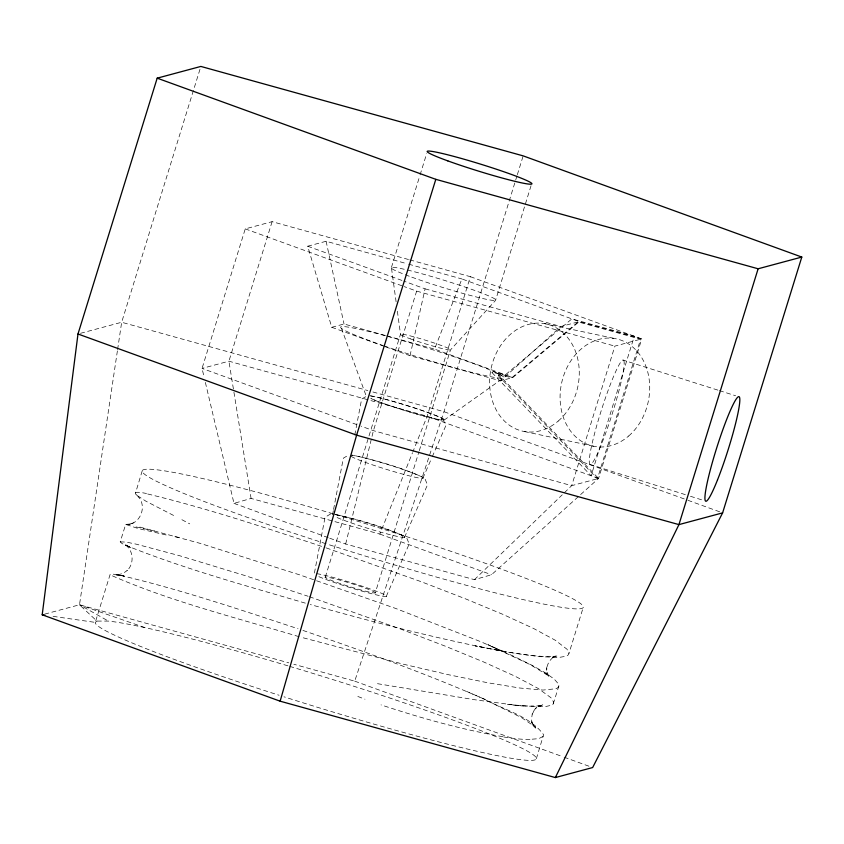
<?xml version="1.0" encoding="UTF-8"?>
<svg xmlns="http://www.w3.org/2000/svg" width="844" height="844" viewBox="0 0 844 844"><rect width="100%" height="100%" fill="white"/><g stroke="black" fill="none" stroke-linecap="round" stroke-linejoin="round"><path stroke-width="0.63" stroke-dasharray="4.22 3.17" d="M117.39 350.904L79.494 604.779L96.912 621.078L108.391 621.089A230.855 15.519 17.2 0 1 288.469 666M117.59 349.595L121.663 322.26L200.861 66.433M333.317 510.683L332.589 514.534A37.959 2.511 17.2 0 0 332.642 515.23M333.57 509.407L343.339 458.176L348.962 454.853M354.786 434.966L361.633 399.106L367.245 395.783A39.974 2.648 17.2 0 0 367.298 396.522M329.719 538.208L345.671 544.011L474.433 579.68L491.524 574.732L598.554 478.453L641.746 338.908L579.29 321.585L512.814 377.542L500.545 380.834L410.015 355.714L425.091 288.838L404.086 281.21M345.671 544.011L373.428 430.651L416.63 291.117L404.297 286.633M536.362 758.714L543.61 734.681C529.599 715.786 503.467 709.793 483.485 698.769L466.69 691.436M377.5 683.682L474.391 699.697L518.775 705.647L544.823 706.723L551.617 705.215L553.242 703.885L553.675 702.197L550.953 697.714L538.103 688.409L515.336 676.339L483.791 662.023L445.01 646.071L400.921 629.149L309.315 596.687M142.203 470.899L135.314 493.698L139.049 497.38L137.941 496.293C146.782 505.25 141.528 521.982 129.216 524.419L134.449 522.478L133.384 522.869M130.282 524.008L125.672 524.409L120.217 541.859L122.053 543.557L130.894 547.682L124.321 544.085C133.637 549.634 134.724 563.697 126.832 570.924L127.381 570.375L123.762 572.928L119.605 574.458L115.195 574.848L124.1 576.062L113.075 574.142L110.153 574.353L95.266 622.397L49.965 615.909M408.485 259.509L272.106 221.666L245.245 228.882L202.043 368.417L204.153 377.331M272.106 221.666L228.914 361.2L233.725 390.972M391.447 267.39L419.711 176.111M420.09 174.856L426.674 153.608M325.32 577.096L400.531 334.118M409.751 259.857L470.361 276.684L427.169 416.219L413.022 451.466M375.253 592.931A26.343 1.741 17.2 0 0 340.522 580.324A26.343 1.741 17.2 0 0 335.079 581.79A26.343 1.741 17.2 0 0 375.253 592.931L418.898 451.93M419.289 450.675L450.464 349.954L495.544 300.401L531.15 185.374M516.961 175.942L443.976 411.703L354.723 681.15L293.839 664.26M517.34 174.687L523.164 155.876M470.361 276.684L641.746 338.908L614.886 346.124L571.683 485.669L563.191 493.888M503.952 651.8L487.769 644.616L530.254 664.661L547.429 675.084L544.158 672.373L548.948 676.466L546.427 672.9L548.663 676.202L547.123 672.056L546.712 667.646L546.448 670.157C546.901 664.186 550.183 658.636 555.521 655.788L552.757 657.55L556.882 656.031L551.554 657.012L555.837 656.632C528.555 657.159 501.737 650.829 475.056 645.86L509.533 652.391L538.683 656.579L558.517 657.518L566.092 656.252L568.117 655.049L568.94 653.478L583.299 607.216M553.242 703.885L558.876 685.972L558.517 684.03L554.213 679.072L545.256 672.752L531.836 665.178L514.249 656.505L480.943 641.767L395.836 608.503L300.295 575.059L200.355 543.42L137.699 526.487M386.774 335.87L434.554 349.121L461.9 278.953L579.29 321.585L560.891 326.522L500.545 380.834M205.366 382.427L233.988 503.383L251.079 498.424L379.842 534.094L412.526 452.679M422.844 478.284L431.706 458.007M432.223 456.815L445.78 425.798L442.984 419.078M404.55 537.354L427.486 484.867L424.701 478.158C401.491 467.365 376.466 460.36 351.484 454.927M386.267 596.434L409.203 543.937L406.418 537.227C383.208 526.434 358.172 519.429 333.201 513.996M558.876 685.972L558.053 687.543L556.027 688.736L542.945 690.065L519.872 688.029L487.916 682.807L448.586 674.736L403.78 664.302L300.264 637.03M474.433 579.68L562.241 494.795M543.177 736.369L538.746 738.648L529.631 739.397M96.912 621.078L95.266 622.397A230.855 15.519 17.2 0 0 279.079 695.245M491.999 372.605L493.381 371.518L505.387 374.841L571.863 318.884L634.319 336.218L591.127 475.752L491.999 372.605L497.496 373.291L512.814 377.542L434.554 349.121M498.266 375.622L499.648 374.525L511.654 377.859L578.129 321.891L640.585 339.225L597.383 478.77L498.266 375.622L497.496 373.291L486.735 368.638A85.392 5.655 17.2 0 0 360.399 329.498A85.392 5.655 17.2 0 0 382.511 345.344M444.071 420.143L503.246 378.101M330.669 513.922L325.056 517.245L314.306 573.604A37.959 2.511 17.2 0 0 314.358 574.31M120.217 541.859L126.378 542.112L136.295 544.18L179.656 555.732L244.349 575.376L308.092 596.265M384.337 346.388L331.755 327.293L307.701 246.216L326.101 241.268L407.325 263.813M80.486 333.317L121.663 322.26L367.836 390.572M331.755 327.293L344.025 324.001L385.518 335.522M44.69 614.126L79.494 604.779L288.764 662.846M383.767 345.776A85.392 5.655 17.2 0 0 468.884 371.634A85.392 5.655 17.2 0 0 503.119 376.519L497.496 373.291L598.554 478.453L571.683 485.669L373.428 430.651L361.105 426.178M125.861 524.409L129.1 524.673L125.672 524.409L138.395 528.587L168.357 535.486M513.12 705.035L523.417 706.069M507.36 704.371L528.207 706.238L542.65 705.711L538.324 706.09L542.819 704.846L538.672 706.365L535.064 708.918L536.974 706.903L534.136 710.321L531.952 715.058L532.364 713.444L531.53 718.719L531.942 723.15L531.382 720.365L532.912 724.5L535.476 728.098L532.353 724.5L535.697 727.254L521.761 717.748L483.485 698.769M174.877 536.721L181.207 537.797M116.314 574.606L124.1 576.062M502.834 736.696C461.446 729.522 420.903 718.065 381.055 704.888M497.981 650.313C434.723 638.159 372.362 621.796 310.328 604.547M544.528 323.611L614.959 338.571M524.388 431.527L594.82 446.476M120.703 575.439C180.795 589.661 239.432 609.421 298.027 628.748M147.763 494.004C207.793 508.457 266.43 528.101 325.003 547.492M408.601 264.161L461.9 278.953M425.091 288.838L560.891 326.522M416.63 291.117L614.886 346.124M372.921 391.985L443.976 411.703L686.699 499.838M305.338 603.144C244.697 585.325 183.443 568.634 124.764 544.939M299.019 636.682C235.845 617.513 170.942 601.73 110.469 575.007L110.153 574.353M623.684 360.251A54.902 5.729 -72.4 0 1 601.846 443.269A54.902 5.729 -72.4 0 1 594.619 433.362A54.902 5.729 -72.4 0 1 623.684 360.251L718.191 390.223M719.436 390.624L735.599 395.752M589.745 464.337L685.507 494.711M690.476 496.283L704.16 500.629M302.933 630.426C364.386 651.473 425.608 673.406 485.131 699.497M326.217 547.904L421.293 581.738L464.896 598.586L502.961 614.39L533.608 628.485L555.32 640.269L567.02 649.236L568.94 653.478M144.799 627.567L79.494 604.779L108.391 621.089M307.701 246.216L402.852 280.767M245.245 228.882L403.063 286.19M385.56 346.831L410.015 355.714M687.934 500.292L721.367 512.435M598.554 478.453L427.169 416.219L228.914 361.2L202.043 368.417L359.871 425.724M379.842 534.094L491.524 574.732M233.988 503.383L328.485 537.755M354.723 681.15L562.906 756.751M564.14 757.195L591.401 767.101M357.835 696.479L364.977 699.191M128.647 546.659L130.894 547.682M173.579 515.452L145.938 501.209L136.264 494.932M181.903 519.714L189.689 523.839M341.451 328.327L366.275 396.216A41.061 2.722 17.2 0 1 366.222 395.456M326.101 241.268L344.025 324.001M233.936 392.27L251.079 498.424M391.532 268.403L396.142 302.152M397.376 311.246L400.562 334.604M370.78 396.005A39.974 2.648 17.2 0 1 429.522 413.18A39.974 2.648 17.2 0 1 427.908 417.041A39.974 2.648 17.2 0 1 369.936 398.03M350.872 455.454A37.959 2.511 17.2 0 1 406.175 470.593A37.959 2.511 17.2 0 1 406.513 475.14A37.959 2.511 17.2 0 1 350.925 456.161M316.7 573.677A37.959 2.511 17.2 0 1 371.571 589.439A37.959 2.511 17.2 0 1 373.755 594.25A37.959 2.511 17.2 0 1 317.84 576.199M334.984 514.608A37.959 2.511 17.2 0 1 390.487 530.602A37.959 2.511 17.2 0 1 390.814 534.874A37.959 2.511 17.2 0 1 335.142 516.665M369.851 395.688A41.061 2.722 17.2 0 1 429.111 412.927A41.061 2.722 17.2 0 1 430.662 417.822A41.061 2.722 17.2 0 1 370.769 398.579M135.43 492.854A230.718 11.383 20.5 0 1 146.508 493.508M136.042 526.941A230.95 3.46 14.6 0 1 156.003 531.414M529.969 739.534A230.728 26.839 19.2 0 1 503.33 736.917M335.406 514.502A230.855 15.519 17.2 0 1 583.278 607.342A230.855 15.519 17.2 0 1 327.24 544.137M326.016 543.747A230.855 15.519 17.2 0 1 142.235 470.762A230.855 15.519 17.2 0 1 334.171 514.133M289.692 666.37A230.855 15.519 17.2 0 1 536.362 758.756A230.855 15.519 17.2 0 1 283.974 696.806M410.289 338.813A26.343 1.741 17.2 0 0 450.464 349.954A26.343 1.741 17.2 0 0 415.733 337.347A26.343 1.741 17.2 0 0 410.289 338.813M411.798 277.17A54.902 3.64 17.2 0 0 495.533 300.401A54.902 3.64 17.2 0 0 423.15 274.121A54.902 3.64 17.2 0 0 411.798 277.17M628.653 436.021A54.902 44.321 -78 0 0 625.921 342.358A54.902 44.321 -78 0 0 560.099 399.191A54.902 44.321 -78 0 0 628.653 436.021M558.222 421.061A54.902 44.321 -78 0 0 555.489 327.409A54.902 44.321 -78 0 0 489.657 384.231A54.902 44.321 -78 0 0 558.222 421.061"/><path stroke-width="1.27" d="M42.2 614.791L77.986 333.992L157.184 78.165L200.861 66.433L523.164 155.876L801.8 257.061L722.612 512.878L592.646 767.544L555.352 777.567L280.124 701.185L42.2 614.791L44.785 615.16M280.124 701.185L356.622 435.166L435.81 179.339L157.184 78.165M801.8 257.061L758.123 268.782L678.935 524.609L555.352 777.567M722.612 512.878L678.935 524.609L356.622 435.166L77.986 333.992M435.81 179.339L758.123 268.782M447.795 160.877A54.902 3.64 17.2 0 0 531.53 184.119A54.902 3.64 17.2 0 0 459.147 157.839A54.902 3.64 17.2 0 0 447.795 160.877M717.495 479.951A54.902 5.729 -72.4 0 0 739.333 396.933A54.902 5.729 -72.4 0 0 710.268 470.045A54.902 5.729 -72.4 0 0 717.495 479.951"/></g></svg>
